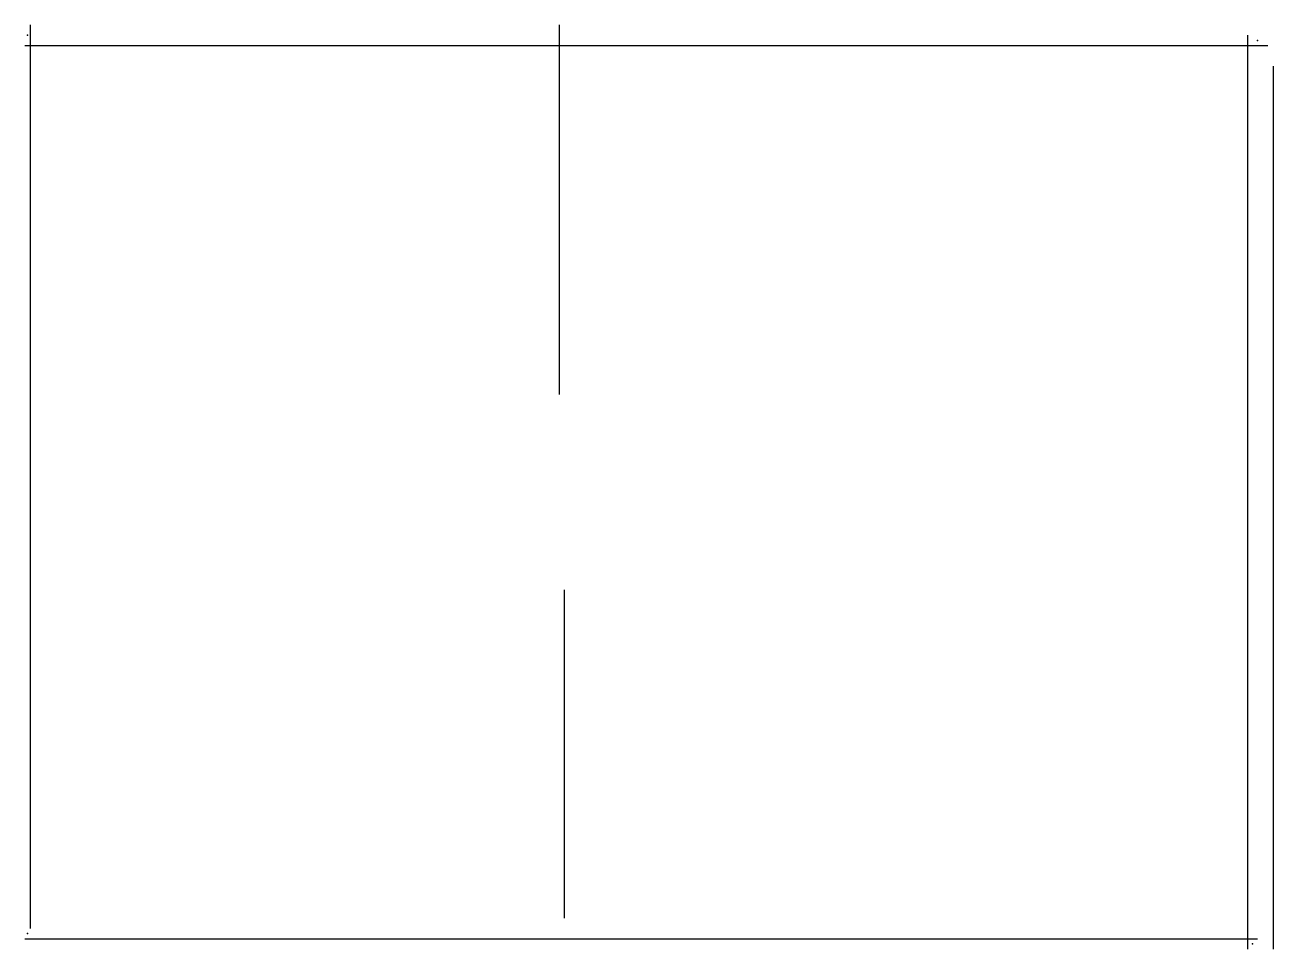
# Model space of a CAD drawing. Header units: metres. Extents: x -0.65 to 5.42, y -2.15 to 2.35.
import ezdxf

# ---------------------------------------------------------------- set-up
doc = ezdxf.new("R2010")
doc.units = ezdxf.units.M

msp = doc.modelspace()

# ---------------------------------------------------------------- linework, layer by layer
at = {"layer": 'ESQUINAS'}
for p in [(-0.638, 2.3), (5.35, 2.275), (-0.637, -2.075), (5.325, -2.125)]:
    msp.add_point(p, dxfattribs=at)
at = {"layer": 'MUROS'}
for p, q in [((-0.625, 2.35), (-0.625, -2.05)), ((1.95, 2.35), (1.95, 0.55)), ((-0.65, 2.25), (5.4, 2.25)), ((5.3, 2.3), (5.3, -2.15)), ((5.425, 2.15), (5.425, -2.15)), ((1.974, -0.4), (1.974, -2)), ((-0.65, -2.1), (5.35, -2.1))]:
    msp.add_line(p, q, dxfattribs=at)

doc.saveas('drawing.dxf')
